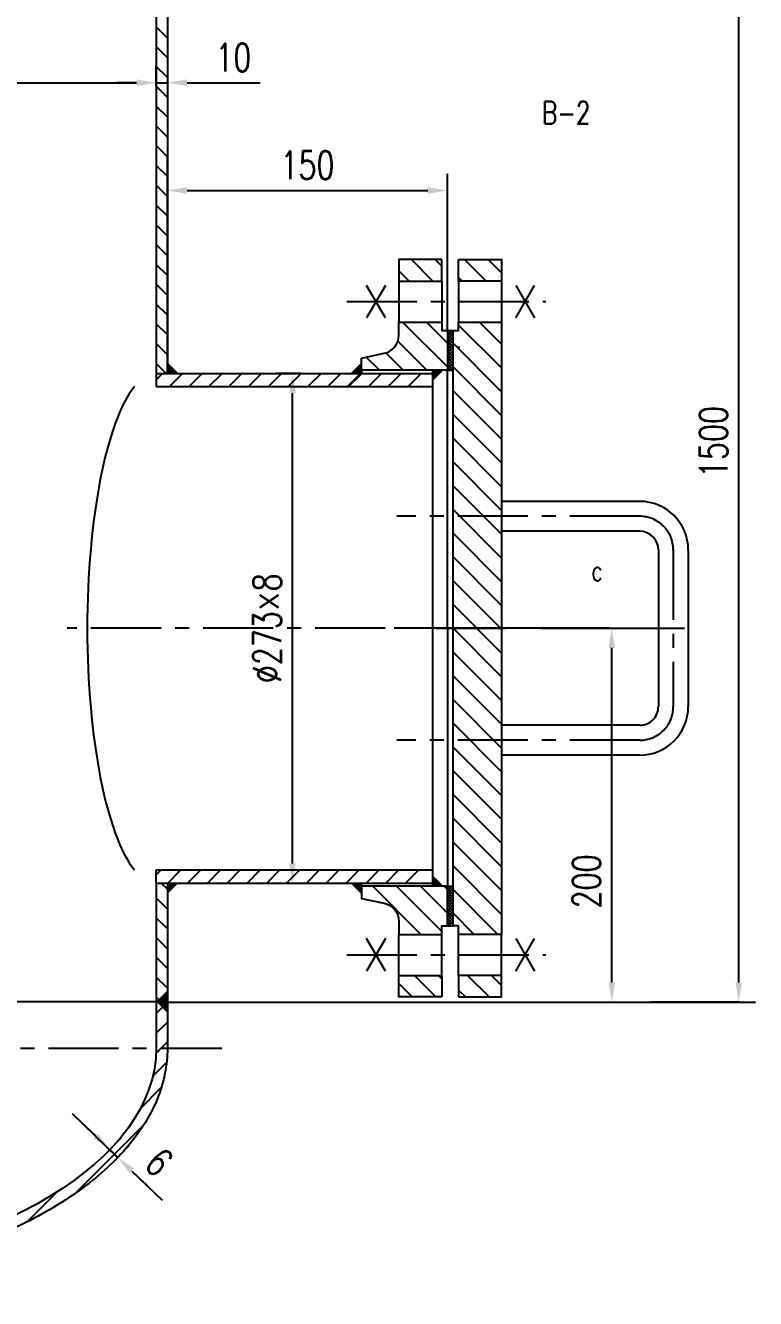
# Model space of a CAD drawing. Extents: x 0 to 5883, y 0 to 2523.
# Drawn here: x 742 to 1133, y 1285 to 1967 of the extents above; entities that cross this region are included whole.
import ezdxf
from ezdxf.enums import TextEntityAlignment as Align

# ---------------------------------------------------------------- set-up
doc = ezdxf.new("R2010")
doc.units = 0
doc.header["$LTSCALE"] = 30
doc.header["$MEASUREMENT"] = 0
doc.linetypes.add('CENTER', pattern=[2, 1.25, -0.25, 0.25, -0.25])
doc.layers.get('0').update_dxf_attribs({"linetype": 'CONTINUOUS'})
doc.layers.get('DEFPOINTS').update_dxf_attribs({"linetype": 'CONTINUOUS'})
for name, color, linetype in [('YHCENTER', 4, 'CENTER'), ('YHDIM', 1, 'CONTINUOUS'), ('YHJH', 1, 'CONTINUOUS'), ('YHPMX', 1, 'CONTINUOUS'), ('YHSOLID', 7, 'CONTINUOUS'), ('YHTEXT', 3, 'CONTINUOUS'), ('YHTHIN', 1, 'CONTINUOUS')]:
    doc.layers.add(name, color=color, linetype=linetype)
doc.styles.add('UMHZ', font='ROMANS.shx', dxfattribs={"width": 0.75, "bigfont": 'gbcbig.shx'})
doc.dimstyles.get("Standard").update_dxf_attribs({"dimtxt": 0.18, "dimasz": 0.18, "dimexe": 0.18, "dimexo": 0.0625, "dimgap": 0.09, "dimtad": 0, "dimtih": 1, "dimtoh": 1, "dimdec": 4, "dimzin": 0, "dimdsep": 46, "dimtxsty": 'Standard', "dimcen": 0.09, "dimadec": 0, "dimazin": 0, "dimtfac": 1, "dimtdec": 4, "dimtofl": 0, "dimtmove": 0, "dimatfit": 3, "dimfxl": 0, "dimtolj": 1, "dimtzin": 0, "dimarcsym": 0})
pattern_1 = [(135, (-13044.22848427406, 15656.92547904375), (-6.363961030678928, -6.363961030678928), [])]
pattern_2 = [(315, (14983.77151572593, -12368.07452093235), (6.363961030678928, 6.363961030678927), [])]
pattern_3 = [(45, (0, 0), (-0.8838834764831843, 0.8838834764831844), []), (135, (0, 0), (-0.8838834764831844, -0.8838834764831843), [])]

# ---------------------------------------------------------------- blocks, each defined once
blk = doc.blocks.new('*D16')
at = {"layer": 'DEFPOINTS', "color": 0}
for p in [(312.2715157951907, 1936.328048378031), (812.2715157951907, 1936.724479831142), (812.2715157951907, 1934.838329114546)]:
    blk.add_point(p, dxfattribs=at)
at = {"layer": 'YHDIM', "color": 1, "lineweight": -2}
for p, q in [((312.2715157951907, 1936.328048378031), (312.2715157951907, 1945.724479831142)), ((812.2715157951907, 1934.838329114546), (812.2715157951907, 1945.724479831142)), ((322.7715157951907, 1936.724479831142), (801.7715157951907, 1936.724479831142))]:
    blk.add_line(p, q, dxfattribs=at)
at = {"layer": 'YHDIM', "color": 1}
for points in [[(322.7715157951907, 1938.474479831142), (322.7715157951907, 1934.974479831142), (312.2715157951907, 1936.724479831142)], [(801.7715157951907, 1938.474479831142), (801.7715157951907, 1934.974479831142), (812.2715157951907, 1936.724479831142)]]:
    blk.add_solid(points, dxfattribs=at)
blk = doc.blocks.new('*D17')
at = {"layer": 'DEFPOINTS', "color": 0, "ltscale": 15}
for p in [(818.2715157951907, 1939.444930832345), (812.2715157951907, 1936.724479831142), (818.2715157951907, 1936.724479831142)]:
    blk.add_point(p, dxfattribs=at)
at = {"layer": 'YHDIM', "color": 1, "lineweight": -2, "ltscale": 15}
for p, q in [((812.2715157951907, 1936.724479831142), (812.2715157951907, 1945.724479831142)), ((818.2715157951907, 1939.444930832345), (818.2715157951907, 1927.724479831142)), ((801.7715157951907, 1936.724479831142), (791.2715157951907, 1936.724479831142)), ((812.2715157951907, 1936.724479831142), (818.2715157951907, 1936.724479831142)), ((828.7715157951907, 1936.724479831142), (867.8786586523336, 1936.724479831142))]:
    blk.add_line(p, q, dxfattribs=at)
at = {"layer": 'YHDIM', "color": 1, "ltscale": 15}
for points in [[(801.7715157951907, 1938.474479831142), (801.7715157951907, 1934.974479831142), (812.2715157951907, 1936.724479831142)], [(828.7715157951907, 1938.474479831142), (828.7715157951907, 1934.974479831142), (818.2715157951907, 1936.724479831142)]]:
    blk.add_solid(points, dxfattribs=at)
at = {"layer": 'YHDIM', "color": 3, "ltscale": 15, "insert": (853.5750872237621, 1950.224479831142), "char_height": 15, "attachment_point": 5, "style": 'UMHZ'}
blk.add_mtext('10', dxfattribs=at)
blk = doc.blocks.new('*D18')
at = {"layer": 'DEFPOINTS', "color": 0}
for p in [(787.3164623241025, 1364.985668018693), (791.6283422621774, 1360.813699013447), (791.7458913752706, 1360.935190247406)]:
    blk.add_point(p, dxfattribs=at)
at = {"layer": 'YHDIM', "color": 1, "lineweight": -2}
for p, q in [((779.8879735683211, 1372.408344942765), (772.3419356994465, 1379.709530632878)), ((787.3164623241025, 1364.985668018693), (793.6921706001499, 1371.575191711687)), ((787.4340114371957, 1365.107159252652), (791.7458913752706, 1360.935190247406)), ((791.6283422621774, 1360.813699013447), (798.0040505382248, 1367.403222706442)), ((799.2919292441452, 1353.634004557293), (815.4620103917338, 1337.988606649908))]:
    blk.add_line(p, q, dxfattribs=at)
at = {"layer": 'YHDIM', "color": 1}
for points in [[(781.1048378500066, 1373.666017920911), (778.6711092866358, 1371.150671964619), (787.4340114371957, 1365.107159252652)], [(800.5087935258307, 1354.891677535439), (798.0750649624599, 1352.376331579148), (791.7458913752706, 1360.935190247406)]]:
    blk.add_solid(points, dxfattribs=at)
blk = doc.blocks.new('*D11')
at = {"layer": 'DEFPOINTS', "color": 0}
for p in [(968.2715155895235, 1878.976463806997), (818.2715157951906, 1865.198718807757), (968.2715155895235, 1803.925479137085)]:
    blk.add_point(p, dxfattribs=at)
at = {"layer": 'YHDIM', "color": 1, "lineweight": -2}
for p, q in [((818.2715157951906, 1865.198718807757), (818.2715157951906, 1887.976463806997)), ((968.2715155895235, 1803.925479137085), (968.2715155895235, 1887.976463806997)), ((828.7715157951906, 1878.976463806997), (957.7715155895235, 1878.976463806997))]:
    blk.add_line(p, q, dxfattribs=at)
at = {"layer": 'YHDIM', "color": 1}
for points in [[(828.7715157951906, 1880.726463806997), (828.7715157951906, 1877.226463806997), (818.2715157951906, 1878.976463806997)], [(957.7715155895235, 1880.726463806997), (957.7715155895235, 1877.226463806997), (968.2715155895235, 1878.976463806997)]]:
    blk.add_solid(points, dxfattribs=at)
blk = doc.blocks.new('*D12')
at = {"layer": 'DEFPOINTS', "color": 0}
for p in [(885.2811944000807, 1780.925478915222), (889.9709346201719, 1780.925478915222), (882.1359775651272, 1507.925478915222)]:
    blk.add_point(p, dxfattribs=at)
at = {"layer": 'YHDIM', "color": 1, "lineweight": -2}
for p, q in [((889.9709346201719, 1780.925478915222), (876.2811944000807, 1780.925478915222)), ((885.2811944000807, 1518.425478915222), (885.2811944000807, 1770.425478915222)), ((882.1359775651272, 1507.925478915222), (894.2811944000807, 1507.925478915222))]:
    blk.add_line(p, q, dxfattribs=at)
at = {"layer": 'YHDIM', "color": 1}
for points in [[(883.5311944000807, 1770.425478915222), (887.0311944000807, 1770.425478915222), (885.2811944000807, 1780.925478915222)], [(883.5311944000807, 1518.425478915222), (887.0311944000807, 1518.425478915222), (885.2811944000807, 1507.925478915222)]]:
    blk.add_solid(points, dxfattribs=at)

msp = doc.modelspace()

# ---------------------------------------------------------------- hatches: boundary and pattern name
at = {"layer": 'YHPMX'}
h = msp.add_hatch(dxfattribs=at)
h.set_pattern_fill('ANSI37', color=256, scale=10, style=0)
h.set_pattern_definition(pattern_3)
h.paths.add_polyline_path([(971.2715170074912, 1803.925478974315), (968.2715155895236, 1803.925479137084), (968.2715155132404, 1782.675479137085), (971.271516931208, 1782.675479126316)])
h = msp.add_hatch(dxfattribs=at)
h.set_pattern_fill('ANSI37', color=256, scale=10, style=0)
h.set_pattern_definition(pattern_3)
h.paths.add_polyline_path([(971.2715159386295, 1506.175478939649), (968.2715157259349, 1506.175478950418), (968.2715157259349, 1484.925478950418), (971.2715158623463, 1484.925478939649)])
at = {"layer": 'YHTHIN'}
h = msp.add_hatch(dxfattribs=at)
h.set_pattern_fill('U', color=256, scale=9, angle=135, style=0, pattern_type=0)
h.set_pattern_definition(pattern_1)
h.paths.add_polyline_path([(965.2715157259349, 1841.925479049137), (942.2715157259349, 1841.925479090419), (942.271515684653, 1830.425479090419), (965.271515684653, 1830.425479131701)])
h.paths.add_polyline_path([(965.2715150169474, 1446.925479049135), (942.2715150169474, 1446.925479090419), (942.2715150169474, 1458.425479090419), (965.2715150169474, 1458.425478966571)])
h = msp.add_hatch(dxfattribs=at)
h.set_pattern_fill('U', color=256, scale=9, angle=-45.00000000000001, style=0, pattern_type=0)
h.set_pattern_definition(pattern_2)
h.paths.add_polyline_path([(974.2715157259349, 1446.925479062264), (997.2715157259349, 1446.925479020982), (997.2715157672169, 1458.425479020982), (974.2715157672169, 1458.4254789797)])
h.paths.add_polyline_path([(974.2715164349297, 1841.925479062262), (997.2715164349297, 1841.925479020978), (997.2715164349279, 1830.425479020978), (974.2715164349279, 1830.425479144826)])
h = msp.add_hatch(dxfattribs=at)
h.set_pattern_fill('U', color=256, scale=9, angle=135, style=0, pattern_type=0)
h.set_pattern_definition(pattern_1)
edge = h.paths.add_edge_path()
edge.add_line((942.2715156056779, 1808.425479090419), (965.2715156056779, 1808.425479131701))
edge.add_line((965.2715156056779, 1808.425479131701), (965.2715155895235, 1803.925479131701))
edge.add_line((965.2715155895235, 1803.925479131701), (968.2715155895235, 1803.925479137085))
edge.add_line((968.2715155895235, 1803.925479137085), (968.2715155132405, 1782.675479137085))
edge.add_line((968.2715155132405, 1782.675479137085), (922.2715155132405, 1782.675479219651))
edge.add_line((922.2715155132405, 1782.675479219651), (922.2715155132405, 1789.174347991252))
edge.add_line((922.2715155132405, 1789.174347991252), (934.3506324268433, 1791.741843479415))
edge.add_arc((932.2715155736764, 1801.523319498446), 9.99999999999944, 281.9999996777709, 359.9999997343526)
edge.add_line((942.2715155736764, 1801.523319452082), (942.2715156056779, 1808.425479090419))
edge = h.paths.add_edge_path()
edge.add_line((942.2715150169493, 1480.425479090419), (965.2715150169493, 1480.425478966571))
edge.add_line((965.2715150169493, 1480.425478966571), (965.2715150169493, 1484.925478966571))
edge.add_line((965.2715150169493, 1484.925478966571), (968.2715150169493, 1484.925478950418))
edge.add_line((968.2715150169493, 1484.925478950418), (968.2715150169493, 1506.175478950418))
edge.add_line((968.2715150169493, 1506.175478950418), (922.2715150169493, 1506.175479032984))
edge.add_line((922.2715150169493, 1506.175479032984), (922.2715149936189, 1499.676610261383))
edge.add_line((922.2715149936189, 1499.676610261383), (934.3506318980048, 1497.109114729857))
edge.add_arc((932.2715150097242, 1487.32763871829), 9.999999999999782, 360.00000005996844, 438.0000001165478, ccw=False)
edge.add_line((942.2715150097242, 1487.327638728756), (942.2715150169493, 1480.425479090419))
h = msp.add_hatch(dxfattribs=at)
h.set_pattern_fill('U', color=256, scale=9, angle=-45.00000000000001, style=0, pattern_type=0)
h.set_pattern_definition(pattern_2)
h.paths.add_polyline_path([(997.271515846192, 1480.425479020982), (974.271515846192, 1480.4254789797), (974.2715158623464, 1484.9254789797), (971.2715158623464, 1484.925478974315), (971.2715170074912, 1803.925478974315), (974.2715170074912, 1803.925478968931), (974.2715170236456, 1808.425478968931), (997.2715170236456, 1808.425478927649)])

# ---------------------------------------------------------------- linework, layer by layer
at = {"color": 1, "linetype": 'ByBlock'}
for p, q in [((1124.306084472553, 1454.561017145286), (1124.306084472553, 2033.925478915222)), ((818.2715157951906, 1780.925478915222), (818.2715157951906, 1897.1127888875)), ((1018.271515795191, 1644.425478889521), (1095.3266725701, 1644.425478889521)), ((1056.311106768339, 1454.561017145286), (1056.311106768339, 1633.925478889521)), ((818.2715157951917, 1444.061017145286), (1133.306084472553, 1444.061017145286)), ((1124.306084472553, 1444.061017145286), (1077.3266725701, 1444.061017145286))]:
    msp.add_line(p, q, dxfattribs=at)
for points in [[(1054.561106768339, 1633.925478889521), (1058.061106768339, 1633.925478889521), (1056.311106768339, 1644.425478889521)], [(1054.561106768339, 1454.561017145286), (1058.061106768339, 1454.561017145286), (1056.311106768339, 1444.061017145286)], [(1122.556084472553, 1454.561017145286), (1126.056084472553, 1454.561017145286), (1124.306084472553, 1444.061017145286)]]:
    msp.add_solid(points, dxfattribs=at)
at = {"layer": 'DEFPOINTS', "color": 0, "linetype": 'ByBlock'}
for p in [(818.2715157951906, 1780.925478915222), (1018.271515795191, 1644.425478889521), (1056.311106768339, 1644.425478889521), (818.2715157951917, 1444.061017145286), (1124.306084472553, 1444.061017145286)]:
    msp.add_point(p, dxfattribs=at)
at = {"layer": 'YHCENTER'}
for p, q in [((1071.271517069172, 1704.425478783239), (941.2348097163922, 1704.425479112135)), ((1089.271517023646, 1686.425478783239), (1089.271517023646, 1602.425478783238)), ((1054.842977202897, 1644.425478797022), (764.5306582357944, 1644.425479531299)), ((1027.271515795191, 1644.425478931376), (983.2715157951907, 1644.425478978043)), ((1071.271516978119, 1584.425478783238), (941.2348097163922, 1584.425479112135)), ((274.5248686472687, 1419.425478915222), (847.4393439892656, 1419.425478915222))]:
    msp.add_line(p, q, dxfattribs=at)
for points in [[(914.2944610416187, 1819.425479242396), (1020.989926047387, 1819.425478966806)], [(977.2715157259349, 1644.425479059907), (913.2715157259349, 1644.425479142473)], [(977.2715157259349, 1644.425478995287), (913.2715157259349, 1644.425479142469)], [(977.2715157259349, 1644.425478995287), (913.2715157259349, 1644.425479142469)], [(977.2715157259349, 1644.425479059907), (913.2715157259349, 1644.425479142473)], [(962.2715157259349, 1644.425479051493), (1006.271515725935, 1644.425479004827)], [(962.2715157259349, 1644.425479116111), (1006.271515725935, 1644.425479004824)], [(914.2944610416187, 1469.4254790778), (1020.989926047387, 1469.425479353391)]]:
    msp.add_lwpolyline(points, dxfattribs=at)
for centre, start, end in [((1071.271517023646, 1686.425478783239), 0, 89.99999985508396), ((1071.271517023646, 1602.425478783238), 269.999999855084, 0)]:
    msp.add_arc(centre, 18, start, end, dxfattribs=at)
at = {"layer": 'YHDIM'}
for p, q in [((828.7715157903078, 1936.724479831142), (840.0215157903078, 1936.724479831142)), ((799.2919292443639, 1353.634004557083), (807.3769698181587, 1345.811305603391))]:
    msp.add_line(p, q, dxfattribs=at)
at = {"layer": 'YHJH'}
msp.add_lwpolyline([(974.4680127428938, 1795.516425462244, 0.4, 0.4, 229.1816636094393), (974.477767110494, 1795.512616026575, 0, 0, 0), (1017.508966711932, 1908.629483260258, 0, 0, 0), (1017.508966711932, 1908.629483260258, 0, 0, 0), (1046.308966711932, 1908.629483260258, 0, 0, 0)], format="xyseb", dxfattribs=at)
at = {"layer": 'YHPMX'}
for p, q in [((818.2715157951905, 1960.658134267941), (812.2715157951906, 1966.658134267941)), ((818.2715157951906, 1950.051532550143), (812.2715157951906, 1956.051532550143)), ((818.2715157951906, 1939.444930832345), (812.2715157951906, 1945.444930832345)), ((818.2715157951906, 1928.838329114546), (812.2715157951906, 1934.838329114546)), ((818.2715157951906, 1918.231727396748), (812.2715157951906, 1924.231727396748)), ((818.2715157951906, 1907.62512567895), (812.2715157951906, 1913.62512567895)), ((818.2715157951906, 1897.018523961152), (812.2715157951906, 1903.018523961152)), ((818.2715157951906, 1886.411922243354), (812.2715157951907, 1892.411922243354)), ((818.2715157951906, 1875.805320525556), (812.2715157951907, 1881.805320525556)), ((818.2715157951907, 1865.198718807757), (812.2715157951907, 1871.198718807757)), ((818.2715157951907, 1854.592117089959), (812.2715157951907, 1860.592117089959)), ((818.2715157951907, 1843.985515372161), (812.2715157951907, 1849.985515372161)), ((818.2715157951907, 1833.378913654363), (812.2715157951907, 1839.378913654363)), ((818.2715157951907, 1822.772311936565), (812.2715157951907, 1828.772311936565)), ((818.2715157951905, 1812.165710218766), (812.2715157951907, 1818.165710218766)), ((818.2715157951903, 1801.559108500968), (812.2715157951905, 1807.559108500967)), ((818.2715157951903, 1790.95250678317), (812.2715157951905, 1796.952506783169)), ((817.6919419453409, 1780.925478915221), (812.2715157951906, 1786.345905065371)), ((812.2715157951907, 1777.472272114828), (815.7247225955846, 1780.925478915222)), ((819.3313243133823, 1773.925478915221), (826.3313243133828, 1780.925478915222)), ((829.9379260311805, 1773.925478915221), (836.937926031181, 1780.925478915222)), ((840.5445277489787, 1773.925478915221), (847.5445277489791, 1780.925478915222)), ((851.1511294667769, 1773.925478915221), (858.1511294667773, 1780.925478915222)), ((861.757731184575, 1773.925478915221), (868.7577311845757, 1780.925478915222)), ((872.3643329023732, 1773.925478915221), (879.3643329023739, 1780.925478915222)), ((882.9709346201716, 1773.925478915221), (889.9709346201721, 1780.925478915222)), ((893.5775363379696, 1773.925478915221), (900.5775363379703, 1780.925478915222)), ((904.1841380557678, 1773.925478915221), (911.1841380557685, 1780.925478915222)), ((914.7907397735664, 1773.925478915222), (921.7907397735667, 1780.925478915222)), ((915.3344720339237, 1773.925478915221), (922.3344720339242, 1780.925478915222)), ((925.9410737517217, 1773.925478915221), (932.9410737517223, 1780.925478915222)), ((936.5476754695198, 1773.925478915221), (943.5476754695205, 1780.925478915222)), ((947.1542771873185, 1773.925478915222), (954.1542771873187, 1780.925478915222)), ((812.2715157951907, 1512.307229169873), (814.8897655405397, 1514.925478915222)), ((818.4963672583378, 1507.925478915222), (825.4963672583378, 1514.925478915222)), ((829.102968976136, 1507.925478915222), (836.102968976136, 1514.925478915222)), ((839.7095706939342, 1507.925478915222), (846.7095706939342, 1514.925478915222)), ((850.3161724117324, 1507.925478915222), (857.3161724117324, 1514.925478915222)), ((860.9227741295309, 1507.925478915222), (867.9227741295307, 1514.925478915222)), ((871.5293758473291, 1507.925478915222), (878.5293758473289, 1514.925478915222)), ((882.1359775651273, 1507.925478915222), (889.1359775651271, 1514.925478915222)), ((892.7425792829255, 1507.925478915222), (899.7425792829252, 1514.925478915222)), ((903.3491810007238, 1507.925478915222), (910.3491810007235, 1514.925478915222)), ((913.955782718522, 1507.925478915222), (920.9557827185217, 1514.925478915222)), ((914.0680321965975, 1507.925478915222), (921.0680321965973, 1514.925478915222)), ((924.6746339143957, 1507.925478915222), (931.6746339143955, 1514.925478915222)), ((935.281235632194, 1507.925478915222), (942.2812356321938, 1514.925478915222)), ((945.8878373499922, 1507.925478915222), (952.887837349992, 1514.925478915222)), ((818.2715157951908, 1504.574260402618), (814.920297282587, 1507.925478915222)), ((818.2715157951907, 1493.96765868482), (812.2715157951909, 1499.96765868482)), ((818.2715157951907, 1483.361056967022), (812.2715157951907, 1489.361056967022)), ((818.2715157951907, 1472.754455249224), (812.2715157951907, 1478.754455249224)), ((818.2715157951905, 1462.147853531425), (812.2715157951905, 1468.147853531425)), ((818.2715157951905, 1451.541251813627), (812.2715157951903, 1457.541251813627)), ((814.7806869757978, 1444.425478915222), (812.2715157951902, 1446.934650095829)), ((812.2715157951906, 1438.061017145284), (818.2715157951908, 1444.061017145285)), ((812.2715157951906, 1427.454415427486), (818.2715157951906, 1433.454415427486)), ((812.2160422845825, 1416.79234019908), (814.8491810007235, 1419.425478915222)), ((814.8491810007238, 1419.425478915222), (818.2715157951907, 1422.847813709688)), ((810.4679221895033, 1404.437618386203), (817.848466750838, 1411.818162947538)), ((803.8024248549491, 1387.16551933385), (815.012873339992, 1398.375967818894)), ((767.2676668434269, 1384.383924588708), (791.6283422621773, 1360.813699013447)), ((768.9909318609302, 1341.747424622034), (805.5957338240512, 1378.352226585154)), ((742.8918013431069, 1326.254895822009), (758.805996561239, 1342.16909104014))]:
    msp.add_line(p, q, dxfattribs=at)
for points in [[(818.2715157951906, 1507.925478915222), (824.2715157951906, 1507.925478915222), (818.2715157951905, 1501.925478915222)], [(818.2715157951917, 1444.425478915222), (818.2715157951917, 1438.425478915222), (812.2715157951917, 1444.425478915222)]]:
    msp.add_solid(points, dxfattribs=at)
at = {"layer": 'YHSOLID'}
for p, q in [((812.2715157951907, 2069.425478915222), (812.2715157951907, 1780.925478915221)), ((818.2715157951907, 2069.425478915222), (818.2715157951906, 1780.925478915222)), ((935.0169816898124, 1810.710436193674), (924.9708564550244, 1828.140521739937)), ((935.0169816898124, 1828.140521739937), (924.9708564550244, 1810.710436193674)), ((1004.849895241816, 1828.140521739937), (1014.896020476604, 1810.710436193674)), ((1004.849895241816, 1810.710436193674), (1014.896020476604, 1828.140521739937)), ((968.2715155895235, 1803.925479137085), (971.2715170074912, 1803.925478974315)), ((812.2715157951906, 1780.925478915222), (960.2715157259352, 1780.925478915222)), ((812.2715157951906, 1780.925478915222), (812.2715157951906, 1773.925478915222)), ((960.2715157259352, 1782.675479151444), (960.2715157259352, 1506.163892181219)), ((968.2715155132405, 1782.675479137085), (971.271516931208, 1782.675479126316)), ((812.2715157951906, 1773.925478915222), (960.2715157259352, 1773.925478915222)), ((1071.271517089406, 1712.425478783239), (997.2715170236456, 1712.425478970404)), ((1071.271517048938, 1696.425478783238), (997.2715170236456, 1696.425478970404)), ((1081.271517023645, 1686.425478783238), (1081.271517023646, 1602.425478783239)), ((1097.271517023646, 1686.425478783239), (1097.271517023646, 1602.425478783238)), ((1071.271516998353, 1592.425478783239), (997.2715170236456, 1592.425478970404)), ((1071.271516957885, 1576.425478783238), (997.2715170236456, 1576.425478970404)), ((812.2715157951905, 1514.925478915222), (960.271515725935, 1514.925478915222)), ((812.2715157951908, 1507.925479905878), (812.2715157951907, 1514.925478915222)), ((812.2715157951906, 1507.925478915222), (960.2715157259352, 1507.925478915222)), ((812.2715157951906, 1507.925478915222), (812.2715157951906, 1419.425478915222)), ((818.2715157951906, 1507.925478915222), (818.2715157951907, 1419.425478915222)), ((968.2715157259349, 1506.175478950418), (971.2715159386296, 1506.175478939649)), ((968.2715157259349, 1484.925478950418), (971.2715158623464, 1484.925478939649)), ((935.0169816898124, 1460.71043658026), (924.9708564550244, 1478.140522126523)), ((935.0169816898124, 1478.140522126523), (924.9708564550244, 1460.71043658026)), ((1004.849895241816, 1478.140522126523), (1014.896020476604, 1460.71043658026)), ((1004.849895241816, 1460.71043658026), (1014.896020476604, 1478.140522126523)), ((296.6517391308847, 1444.425478915222), (818.2715157951907, 1444.425478915221)), ((306.2715157951907, 1444.425478915222), (818.2715157951906, 1444.425478915222))]:
    msp.add_line(p, q, dxfattribs=at)
for points in [[(965.2715157259349, 1841.925479049137), (942.2715157259349, 1841.925479090419), (942.271515684653, 1830.425479090419), (965.271515684653, 1830.425479131701)], [(965.2715157259368, 1841.925479049137), (942.2715157259368, 1841.925479090419), (942.271515684653, 1830.425479090419), (965.271515684653, 1830.425479131701)], [(974.2715164349297, 1841.925479062262), (997.2715164349297, 1841.925479020978), (997.2715164349279, 1830.425479020978), (974.2715164349279, 1830.425479144826)], [(965.2715150169474, 1446.925479049135), (942.2715150169474, 1446.925479090419), (942.2715150169474, 1458.425479090419), (965.2715150169474, 1458.425478966571)], [(965.2715150169474, 1446.925479049135), (942.2715150169474, 1446.925479090419), (942.2715150169474, 1458.425479090419), (965.2715150169474, 1458.425478966571)], [(974.2715157259349, 1446.925479062264), (997.2715157259349, 1446.925479020982), (997.2715157672169, 1458.425479020982), (974.2715157672169, 1458.4254789797)]]:
    msp.add_lwpolyline(points, close=True, dxfattribs=at)
for points in [[(942.271515684653, 1830.425479090419), (942.2715156056779, 1808.425479090419)], [(965.271515684653, 1830.425479131701), (965.2715156056779, 1808.425479131701)], [(974.2715164349279, 1830.425479144826), (974.2715164349279, 1808.425479144826)], [(997.2715164349279, 1830.425479020978), (997.2715164349279, 1808.425479020978)], [(997.271515846192, 1480.425479020982), (974.271515846192, 1480.4254789797), (974.2715158623464, 1484.9254789797), (971.2715158623464, 1484.925478974315), (971.2715170074912, 1803.925478974315), (974.2715170074912, 1803.925478968931), (974.2715170236456, 1808.425478968931), (997.2715170236456, 1808.425478927649), (997.271515846192, 1480.425479020982)], [(922.2715155132405, 1782.675479219651), (922.2715155159328, 1780.925478915222)], [(968.2715157259349, 1644.425479043753), (968.2715155132405, 1782.675479137085)], [(968.2715157259349, 1644.425479043751), (968.2715150169493, 1506.175478950418)], [(922.2715150169493, 1506.175479032984), (922.2715150259238, 1507.925478915222)], [(942.2715150169474, 1458.425479090419), (942.2715150169493, 1480.425479090419)], [(965.2715150169474, 1458.425478966571), (965.2715150169493, 1480.425478966571)], [(974.2715157672169, 1458.4254789797), (974.271515846192, 1480.4254789797)], [(997.2715157672169, 1458.425479020982), (997.271515846192, 1480.425479020982)]]:
    msp.add_lwpolyline(points, dxfattribs=at)
for points in [[(942.2715156056779, 1808.425479090419), (965.2715156056779, 1808.425479131701), (965.2715155895235, 1803.925479131701), (968.2715155895235, 1803.925479137085), (968.2715155132405, 1782.675479137085), (922.2715155132405, 1782.675479219651), (922.2715155132405, 1789.174347991252), (934.3506324268433, 1791.741843479415, 0.3541185728085418), (942.2715155736764, 1801.523319452082)], [(942.2715150169493, 1480.425479090419), (965.2715150169493, 1480.425478966571), (965.2715150169493, 1484.925478966571), (968.2715150169493, 1484.925478950418), (968.2715150169493, 1506.175478950418), (922.2715150169493, 1506.175479032984), (922.2715149936189, 1499.676610261383), (934.3506318980048, 1497.109114729857, -0.3541185728085418), (942.2715150097242, 1487.327638728756)]]:
    msp.add_lwpolyline(points, format="xyb", close=True, dxfattribs=at)
for centre, radius, start, end in [((1071.271517023646, 1686.425478783239), 26, 0, 89.99999985508396), ((1071.271517023645, 1686.425478783238), 10, 0, 89.99999985508396), ((1071.271517023646, 1602.425478783239), 10, 269.999999855084, 0), ((1071.271517023646, 1602.425478783238), 26, 269.999999855084, 0)]:
    msp.add_arc(centre, radius, start, end, dxfattribs=at)
msp.add_ellipse((812.2715157951907, 1644.425479410549), major_axis=(-1.13686837721616e-13, 136.4999995046719), ratio=0.27050232843536, start_param=0.3216409619375949, end_param=2.81995171461015, dxfattribs=at)
at = {"layer": 'YHSOLID', "extrusion": (0, 0, -1)}
msp.add_ellipse((562.2715157951907, 1419.425478915222), major_axis=(-250, 0), ratio=0.5, start_param=3.141592653589793, end_param=5.899556974665084, dxfattribs=at)
at = {"layer": 'YHSOLID'}
msp.add_open_spline([(818.2715157951907, 1419.425478915222), (818.2715157951907, 1414.874090727162), (817.8167081178337, 1410.323017441313), (816.0120614786301, 1401.299490990407), (814.6626563647344, 1396.827377961634), (811.1062255205243, 1388.024919772893), (808.8995972419216, 1383.694461026648), (801.1035297248984, 1371.048232229782), (794.3228838801317, 1363.006454556343), (777.9238555921793, 1347.880747446901), (768.3034038579958, 1340.794312972623), (746.6008019870087, 1327.766591934871), (734.5178527955832, 1321.825743665293), (708.3387688157118, 1311.272394900961), (694.242928238886, 1306.660551084946), (664.5644320589963, 1298.920336308914), (648.9824695692097, 1295.792390920695), (629.3675519037517, 1292.940048400915), (625.7619727544584, 1292.458804172595), (622.1374421510438, 1292.017671388555)], degree=3, knots=[3.141592653589793, 3.141592653589793, 3.141592653589793, 3.141592653589793, 3.24125808836482, 3.24125808836482, 3.340923523139846, 3.340923523139846, 3.440588957914873, 3.440588957914873, 3.63834365130871, 3.63834365130871, 3.836098344702547, 3.836098344702547, 4.033853038096384, 4.033853038096384, 4.231607731490222, 4.231607731490222, 4.429362424884059, 4.429362424884059, 4.473561232452811, 4.473561232452811, 4.473561232452811, 4.473561232452811], dxfattribs=at)
for points in [[(818.2715157951906, 1780.925478915222), (824.2715157951906, 1780.925478915222), (818.2715157951906, 1786.925478915222)], [(922.2715150259238, 1780.925479153543), (922.2715150016921, 1786.925479153543), (916.2715150259238, 1780.925479153543)], [(960.2715157259352, 1782.675479103988), (966.2715157259352, 1782.675479114757), (960.2715157259352, 1776.675479103988)], [(922.2715150259238, 1507.925478915222), (922.2715150016921, 1501.925478915222), (916.2715150259238, 1507.925478915222)], [(960.2715157259352, 1506.175478964778), (966.2715157259352, 1506.175478954008), (960.2715157259352, 1512.175478964778)], [(818.2715157951917, 1444.425478915222), (812.2715157951917, 1444.425478915222), (818.2715157951917, 1450.425478915222)]]:
    msp.add_solid(points, dxfattribs=at)

# ---------------------------------------------------------------- texts
at = {"layer": 'YHDIM', "color": 3, "style": 'UMHZ', "width": 0.75}
msp.add_text('150', height=15, dxfattribs=at).set_placement((893.2715157170865, 1884.976463806997), align=Align.CENTER)
for s, rotation, p in [('1500', 90, (1118.306084472553, 1744.243247480956)), ('%%c273×8', 90, (879.2811944000805, 1644.425478909576)), ('200', 90, (1050.311106768339, 1508.807846421479)), ('6', 315.9448045816644, (808.5651591384717, 1353.010422554746))]:
    msp.add_text(s, height=15, rotation=rotation, dxfattribs=at).set_placement(p, align=Align.CENTER)
at = {"layer": 'YHJH', "color": 3, "style": 'UMHZ', "width": 0.75}
msp.add_text('B-2', height=12, dxfattribs=at).set_placement((1031.908966711932, 1914.629483260258), align=Align.CENTER)
at = {"layer": 'YHTEXT', "style": 'UMHZ', "width": 0.75}
msp.add_text('c', height=10.5, dxfattribs=at).set_placement((1045.40373446002, 1669.91229253007))

# ---------------------------------------------------------------- dimensions: what is measured, and where the dimension line sits
at = {"layer": 'YHDIM'}
for base, p1, p2, text, picture, middle in [((818.2715157951907, 1936.724479831142), (812.2715157951907, 1936.724479831142), (818.2715157951907, 1939.444930832345), '10', '*D17', (853.5750872237621, 1950.224479831142)), ((812.2715157951907, 1936.724479831142), (312.2715157951907, 1936.328048378031), (812.2715157951907, 1934.838329114546), ' ', '*D16', (562.2715157951907, 1936.724479831142))]:
    dim = msp.add_linear_dim(base=base, p1=p1, p2=p2, text=text, dimstyle='Standard', override={"dimtxt": 15, "dimasz": 10.5, "dimexe": 9, "dimexo": 0, "dimgap": 6, "dimtad": 1, "dimtih": 0, "dimtoh": 0, "dimdec": 1, "dimzin": 8, "dimtxsty": 'UMHZ', "dimcen": 6, "dimclrd": 1, "dimclre": 1, "dimclrt": 3, "dimtdec": 1, "dimtofl": 1, "dimatfit": 2, "dimtvp": 6, "dimtolj": 0}, dxfattribs=at)
    dim.commit()
    dim.dimension.update_dxf_attribs({"geometry": picture, "text_midpoint": middle})
dim = msp.add_linear_dim(base=(968.2715155895235, 1878.976463806997), p1=(818.2715157951906, 1865.198718807757), p2=(968.2715155895235, 1803.925479137085), text=' ', dimstyle='Standard', override={"dimtxt": 15, "dimasz": 10.5, "dimexe": 9, "dimexo": 0, "dimgap": 6, "dimtad": 1, "dimtih": 0, "dimdec": 1, "dimzin": 8, "dimtxsty": 'UMHZ', "dimcen": 6, "dimclrd": 1, "dimclre": 1, "dimclrt": 3, "dimtdec": 1, "dimtix": 1, "dimtofl": 1, "dimatfit": 2, "dimtvp": 6, "dimtolj": 0}, dxfattribs=at)
dim.commit()
dim.dimension.update_dxf_attribs({"geometry": '*D11', "text_midpoint": (924.4623162322823, 1878.976463806997), "dimtype": 160})
dim = msp.add_linear_dim(base=(885.2811944000807, 1780.925478915222), p1=(882.1359775651272, 1507.925478915222), p2=(889.9709346201719, 1780.925478915222), angle=90, text=' ', dimstyle='Standard', override={"dimtxt": 15, "dimasz": 10.5, "dimexe": 9, "dimexo": 0, "dimgap": 6, "dimtad": 1, "dimtih": 0, "dimdec": 1, "dimzin": 8, "dimtxsty": 'UMHZ', "dimcen": 6, "dimclrd": 1, "dimclre": 1, "dimclrt": 3, "dimtdec": 1, "dimtix": 1, "dimtofl": 1, "dimatfit": 2, "dimtvp": 6, "dimtolj": 0}, dxfattribs=at)
dim.commit()
dim.dimension.update_dxf_attribs({"geometry": '*D12', "text_midpoint": (885.2811944000805, 1625.367473535431), "dimtype": 160})
dim = msp.add_aligned_dim(p1=(787.3164623241025, 1364.985668018693), p2=(791.6283422621774, 1360.813699013447), distance=0.16905003377070751, text=' ', dimstyle='Standard', override={"dimtxt": 15, "dimasz": 10.5, "dimexe": 9, "dimexo": 0, "dimgap": 6, "dimtad": 1, "dimtih": 0, "dimtoh": 0, "dimdec": 1, "dimzin": 8, "dimtxsty": 'UMHZ', "dimcen": 6, "dimclrd": 1, "dimclre": 1, "dimclrt": 3, "dimtdec": 1, "dimtofl": 1, "dimatfit": 2, "dimtvp": 6, "dimtolj": 0}, dxfattribs=at)
dim.commit()
dim.dimension.update_dxf_attribs({"geometry": '*D18', "text_midpoint": (811.1499887523771, 1342.160712758544)})

doc.saveas('drawing.dxf')
